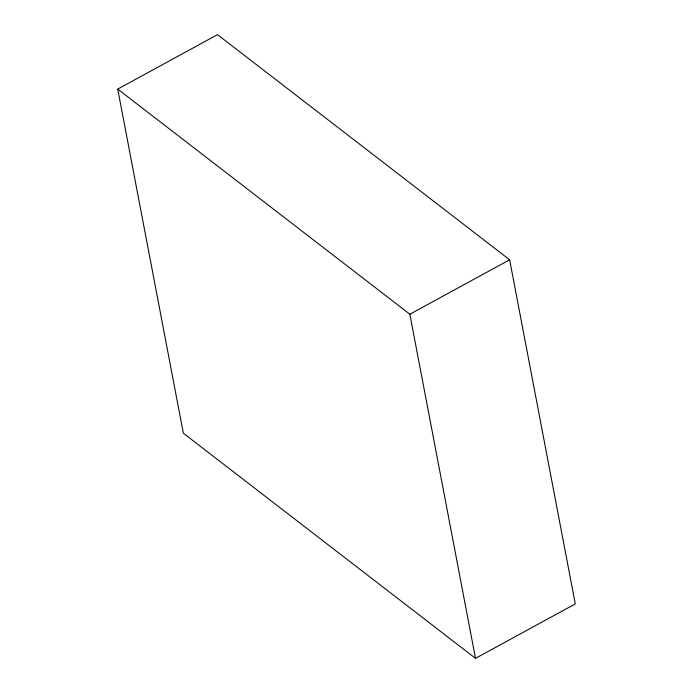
<?xml version="1.0" encoding="UTF-8"?>
<svg xmlns="http://www.w3.org/2000/svg" width="693" height="693" viewBox="0 0 693 693"><rect width="100%" height="100%" fill="white"/><g stroke="black" fill="none" stroke-linecap="round" stroke-linejoin="round"><path stroke-width="1.04" d="M117.715 89.085L217.498 34.65L509.641 259.788L575.285 603.915L475.502 658.35L183.359 433.212L117.715 89.085L409.849 314.224L475.502 658.35M409.849 314.224L509.641 259.788"/></g></svg>
